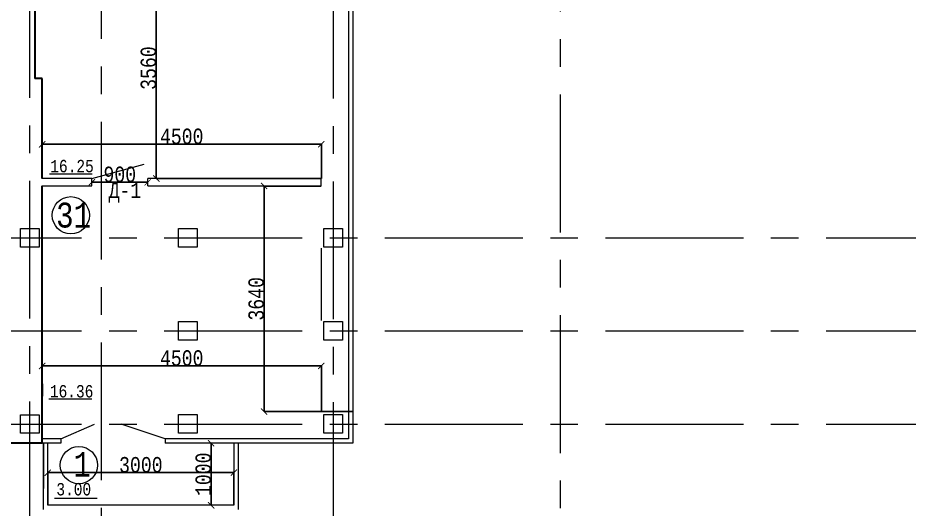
# Model space of a CAD drawing. Header units: millimetres. Extents: x -689206 to 4969298, y -1019800 to 703299.
# Drawn here: x 544764 to 559133, y -648166 to -640249 of the extents above; entities that cross this region are included whole.
import ezdxf

# ---------------------------------------------------------------- set-up
doc = ezdxf.new("R2010")
doc.units = ezdxf.units.MM
doc.linetypes.add('осеваяX2', pattern=[101.6, 63.5, -12.7, 12.7, -12.7])
for name, color, linetype, lineweight in [('БАЛКОН', 7, 'Continuous', 20), ('несущие', 7, 'Continuous', 30), ('ПЕРЕГОРОДКИ', 252, 'Continuous', 9), ('РАЗМЕРЫ', 7, 'Continuous', 9), ('стены', 7, 'Continuous', 20)]:
    doc.layers.add(name, color=color, linetype=linetype, lineweight=lineweight)
doc.layers.add('четотам', color=7, linetype='Continuous')
doc.styles.add('Аннотативный', font='isocteur.ttf', dxfattribs={"width": 0.7, "height": 250})
doc.dimstyles.new('Аннотативный', dxfattribs={"dimscale": 0, "dimtxt": 250, "dimasz": 100, "dimexe": 1.25, "dimexo": 0.625, "dimtad": 1, "dimdec": 0, "dimtxsty": 'Аннотативный', "dimblk": 'ARCHTICK', "dimcen": 2.5, "dimadec": 0, "dimazin": 0, "dimtfac": 1, "dimtdec": 0, "dimtmove": 0, "dimatfit": 3, "dimfxl": 1, "dimarcsym": 0})

# ---------------------------------------------------------------- blocks, each defined once
blk = doc.blocks.new('_ArchTick')
at = {"color": 0, "linetype": 'ByBlock', "const_width": 0.15}
blk.add_lwpolyline([(-0.5, -0.5), (0.5, 0.5)], dxfattribs=at)
blk = doc.blocks.new('*D4130')
at = {"layer": 'Defpoints', "color": 0, "lineweight": 9, "transparency": 16777216}
for p in [(549657, -639278), (546996, -642839), (549657, -642839)]:
    blk.add_point(p, dxfattribs=at)
at = {"layer": 'стены', "color": 0, "lineweight": -2, "transparency": 16777216}
for p, q in [((549656, -639278), (546995, -639278)), ((546996, -639278), (546996, -642839)), ((549656, -642839), (546995, -642839))]:
    blk.add_line(p, q, dxfattribs=at)
at = {"layer": 'стены', "color": 0, "lineweight": -2, "transparency": 16777216, "xscale": 100, "yscale": 100, "zscale": 100}
for p, rotation in [((546996, -639278), 90), ((546996, -642839), 270)]:
    blk.add_blockref('_ArchTick', p, dxfattribs=dict(at, rotation=rotation))
at = {"layer": 'стены', "color": 0, "lineweight": 5, "transparency": 16777216, "insert": (546871, -641059), "char_height": 250, "attachment_point": 5, "rotation": 90, "style": 'Аннотативный'}
blk.add_mtext('3560', dxfattribs=at)
blk = doc.blocks.new('*D4142')
at = {"layer": 'Defpoints', "color": 0, "lineweight": 9, "transparency": 16777216}
for p in [(545156, -642287), (545156, -642839), (549657, -642839)]:
    blk.add_point(p, dxfattribs=at)
at = {"layer": 'стены', "color": 0, "lineweight": -2, "transparency": 16777216}
for p, q in [((545156, -642838), (545156, -642285)), ((549657, -642287), (545156, -642287)), ((549657, -642838), (549657, -642285))]:
    blk.add_line(p, q, dxfattribs=at)
at = {"layer": 'стены', "color": 0, "lineweight": -2, "transparency": 16777216, "xscale": 100, "yscale": 100, "zscale": 100, "rotation": 180}
blk.add_blockref('_ArchTick', (545156, -642287), dxfattribs=at)
at = {"layer": 'стены', "color": 0, "lineweight": -2, "transparency": 16777216, "xscale": 100, "yscale": 100, "zscale": 100}
blk.add_blockref('_ArchTick', (549657, -642287), dxfattribs=at)
at = {"layer": 'стены', "color": 0, "lineweight": 5, "transparency": 16777216, "insert": (547406, -642161), "char_height": 250, "attachment_point": 5, "style": 'Аннотативный'}
blk.add_mtext('4500', dxfattribs=at)
blk = doc.blocks.new('*D4150')
at = {"layer": 'Defpoints', "color": 0, "lineweight": 9, "transparency": 16777216}
for p in [(545958, -642899), (546858, -642899), (546858, -642899)]:
    blk.add_point(p, dxfattribs=at)
at = {"layer": 'стены', "color": 0, "lineweight": -2, "transparency": 16777216}
for p, q in [((545958, -642898), (545958, -642898)), ((545958, -642899), (546858, -642899)), ((546858, -642898), (546858, -642898))]:
    blk.add_line(p, q, dxfattribs=at)
at = {"layer": 'стены', "color": 0, "lineweight": -2, "transparency": 16777216, "xscale": 100, "yscale": 100, "zscale": 100, "rotation": 180}
blk.add_blockref('_ArchTick', (545958, -642899), dxfattribs=at)
at = {"layer": 'стены', "color": 0, "lineweight": -2, "transparency": 16777216, "xscale": 100, "yscale": 100, "zscale": 100}
blk.add_blockref('_ArchTick', (546858, -642899), dxfattribs=at)
at = {"layer": 'стены', "color": 0, "lineweight": 5, "transparency": 16777216, "insert": (546408, -642773), "char_height": 250, "attachment_point": 5, "style": 'Аннотативный'}
blk.add_mtext('900', dxfattribs=at)
blk = doc.blocks.new('*D4178')
at = {"layer": 'Defpoints', "color": 0, "linetype": 'ByBlock', "lineweight": 9, "transparency": 16777216}
for p in [(547881, -647104), (547881, -647104), (547881, -648104)]:
    blk.add_point(p, dxfattribs=at)
at = {"layer": 'ПЕРЕГОРОДКИ', "color": 0, "linetype": 'ByBlock', "lineweight": -2, "transparency": 16777216}
for p, q in [((547881, -647104), (547882, -647104)), ((547881, -648104), (547881, -647104)), ((547881, -648104), (547882, -648104))]:
    blk.add_line(p, q, dxfattribs=at)
at = {"layer": 'ПЕРЕГОРОДКИ', "color": 0, "linetype": 'ByBlock', "lineweight": -2, "transparency": 16777216, "xscale": 100, "yscale": 100, "zscale": 100}
for p, rotation in [((547881, -647104), 90), ((547881, -648104), 270)]:
    blk.add_blockref('_ArchTick', p, dxfattribs=dict(at, rotation=rotation))
at = {"layer": 'ПЕРЕГОРОДКИ', "color": 0, "linetype": 'ByBlock', "lineweight": 5, "transparency": 16777216, "insert": (547755, -647604), "char_height": 250, "attachment_point": 5, "rotation": 90, "style": 'Аннотативный'}
blk.add_mtext('1000', dxfattribs=at)
blk = doc.blocks.new('*D4170')
at = {"layer": 'Defpoints', "color": 0, "linetype": 'ByBlock', "lineweight": 9, "transparency": 16777216}
for p in [(545247, -647578), (545247, -648104), (548247, -648104)]:
    blk.add_point(p, dxfattribs=at)
at = {"layer": 'ПЕРЕГОРОДКИ', "color": 0, "linetype": 'ByBlock', "lineweight": -2, "transparency": 16777216}
for p, q in [((545247, -648104), (545247, -647577)), ((548247, -647578), (545247, -647578)), ((548247, -648104), (548247, -647577))]:
    blk.add_line(p, q, dxfattribs=at)
at = {"layer": 'ПЕРЕГОРОДКИ', "color": 0, "linetype": 'ByBlock', "lineweight": -2, "transparency": 16777216, "xscale": 100, "yscale": 100, "zscale": 100, "rotation": 180}
blk.add_blockref('_ArchTick', (545247, -647578), dxfattribs=at)
at = {"layer": 'ПЕРЕГОРОДКИ', "color": 0, "linetype": 'ByBlock', "lineweight": -2, "transparency": 16777216, "xscale": 100, "yscale": 100, "zscale": 100}
blk.add_blockref('_ArchTick', (548247, -647578), dxfattribs=at)
at = {"layer": 'ПЕРЕГОРОДКИ', "color": 0, "linetype": 'ByBlock', "lineweight": 5, "transparency": 16777216, "insert": (546747, -647453), "char_height": 250, "attachment_point": 5, "style": 'Аннотативный'}
blk.add_mtext('3000', dxfattribs=at)
blk = doc.blocks.new('*D4027')
at = {"layer": 'Defpoints', "color": 0, "linetype": 'ByBlock', "lineweight": 9, "transparency": 16777216}
for p in [(548734, -642959), (549657, -642959), (550167, -646594)]:
    blk.add_point(p, dxfattribs=at)
at = {"layer": 'РАЗМЕРЫ', "color": 0, "linetype": 'ByBlock', "lineweight": -2, "transparency": 16777216}
for p, q in [((549656, -642959), (548733, -642959)), ((548734, -646594), (548734, -642959)), ((550166, -646594), (548733, -646594))]:
    blk.add_line(p, q, dxfattribs=at)
at = {"layer": 'РАЗМЕРЫ', "color": 0, "linetype": 'ByBlock', "lineweight": -2, "transparency": 16777216, "xscale": 100, "yscale": 100, "zscale": 100}
for p, rotation in [((548734, -642959), 90), ((548734, -646594), 270)]:
    blk.add_blockref('_ArchTick', p, dxfattribs=dict(at, rotation=rotation))
at = {"layer": 'РАЗМЕРЫ', "color": 0, "linetype": 'ByBlock', "lineweight": 5, "transparency": 16777216, "insert": (548608, -644777), "char_height": 250, "attachment_point": 5, "rotation": 90, "style": 'Аннотативный'}
blk.add_mtext('3640', dxfattribs=at)
blk = doc.blocks.new('*D4028')
at = {"layer": 'Defpoints', "color": 0, "linetype": 'ByBlock', "lineweight": 9, "transparency": 16777216}
for p in [(545156, -645859), (549657, -646594), (545156, -647104)]:
    blk.add_point(p, dxfattribs=at)
at = {"layer": 'РАЗМЕРЫ', "color": 0, "linetype": 'ByBlock', "lineweight": -2, "transparency": 16777216}
for p, q in [((545156, -647104), (545156, -645857)), ((549657, -645859), (545156, -645859)), ((549657, -646594), (549657, -645857))]:
    blk.add_line(p, q, dxfattribs=at)
at = {"layer": 'РАЗМЕРЫ', "color": 0, "linetype": 'ByBlock', "lineweight": -2, "transparency": 16777216, "xscale": 100, "yscale": 100, "zscale": 100, "rotation": 180}
blk.add_blockref('_ArchTick', (545156, -645859), dxfattribs=at)
at = {"layer": 'РАЗМЕРЫ', "color": 0, "linetype": 'ByBlock', "lineweight": -2, "transparency": 16777216, "xscale": 100, "yscale": 100, "zscale": 100}
blk.add_blockref('_ArchTick', (549657, -645859), dxfattribs=at)
at = {"layer": 'РАЗМЕРЫ', "color": 0, "linetype": 'ByBlock', "lineweight": 5, "transparency": 16777216, "insert": (547406, -645733), "char_height": 250, "attachment_point": 5, "style": 'Аннотативный'}
blk.add_mtext('4500', dxfattribs=at)

msp = doc.modelspace()

# ---------------------------------------------------------------- linework, layer by layer
at = {"layer": 'БАЛКОН', "lineweight": 9}
for p, q in [((545176.8, -648174.3), (545176.8, -647104.3)), ((545246.8, -648104.3), (545246.8, -647104.3)), ((548246.8, -647104.3), (548246.8, -648104.3)), ((548316.8, -647104.3), (548316.8, -648174.3)), ((548246.8, -648104.3), (545246.8, -648104.3))]:
    msp.add_line(p, q, dxfattribs=at)
at = {"layer": 'несущие', "color": 18, "linetype": 'ByBlock', "lineweight": 9, "true_color": 0x000000}
for p, q in [((549656.5, -643958.5), (549656.5, -645128.5)), ((550166.5, -644018.5), (550166.5, -645068.5))]:
    msp.add_line(p, q, dxfattribs=at)
at = {"layer": 'несущие', "color": 0}
msp.add_line((545156.5, -646146.8), (545156.5, -646346.8), dxfattribs=at)
at = {"layer": 'ПЕРЕГОРОДКИ', "color": 18, "linetype": 'ByBlock', "lineweight": 13, "true_color": 0x000000}
msp.add_line((545176.8, -647104.3), (545176.8, -647831.2), dxfattribs=at)
at = {"layer": 'РАЗМЕРЫ', "linetype": 'осеваяX2', "lineweight": 5, "ltscale": 35}
for p, q in [((544956.5, -655764.7), (544956.5, -605923.3)), ((546106.2, -620587.2), (546106.2, -655764.7))]:
    msp.add_line(p, q, dxfattribs=at)
at = {"layer": 'РАЗМЕРЫ', "lineweight": 5}
for p, q in [((545272.9, -642762.1), (545962.1, -642762.1)), ((545266.6, -646390.4), (545955.9, -646390.4))]:
    msp.add_line(p, q, dxfattribs=at)
at = {"layer": 'РАЗМЕРЫ', "lineweight": 9, "ltscale": 35}
for p, q in [((549656.5, -642958.8), (549656.5, -642838.8)), ((545457.2, -647034.3), (546000.3, -646794.3)), ((547137.2, -647034.3), (546429.6, -646794.3)), ((545457.2, -647034.3), (545457.2, -647104.3)), ((547137.2, -647034.3), (547137.2, -647104.3))]:
    msp.add_line(p, q, dxfattribs=at)
at = {"layer": 'РАЗМЕРЫ'}
msp.add_line((545355.9, -647987.7), (546045.1, -647987.7), dxfattribs=at)
at = {"layer": 'стены', "linetype": 'осеваяX2', "lineweight": 5, "ltscale": 35}
for p, q in [((553506.4, -605923.3), (553506.4, -655764.7)), ((549846.5, -607324.9), (549846.5, -655764.7)), ((504453.7, -643794.3), (571506.4, -643794.3)), ((504453.7, -645294.3), (571506.4, -645294.3)), ((504453.7, -646794.3), (571506.4, -646794.3))]:
    msp.add_line(p, q, dxfattribs=at)
at = {"layer": 'стены'}
for p, q in [((550096.5, -639158.3), (550096.5, -647034.3)), ((550166.5, -639158.3), (550166.5, -647104.3))]:
    msp.add_line(p, q, dxfattribs=at)
at = {"layer": 'стены', "lineweight": 30}
for p, q in [((545036.5, -639544.3), (545036.5, -641224.3)), ((545156.5, -641224.3), (545036.5, -641224.3)), ((545156.5, -641734.3), (545156.5, -641224.3)), ((545156.5, -642838.8), (545156.5, -641734.3)), ((545156.5, -647104.3), (545156.5, -642958.8)), ((545156.5, -647104.3), (544646.5, -647104.3))]:
    msp.add_line(p, q, dxfattribs=at)
at = {"layer": 'стены', "lineweight": 9}
for p, q in [((545958.5, -642838.8), (546803, -642606.5)), ((545457.2, -647034.3), (545156.5, -647034.3)), ((550096.5, -647034.3), (547137.2, -647034.3)), ((545457.2, -647104.3), (545156.5, -647104.3)), ((550166.5, -647104.3), (547137.2, -647104.3))]:
    msp.add_line(p, q, dxfattribs=at)
at = {"layer": 'стены', "lineweight": 13}
for p, q in [((545958.5, -642838.8), (545156.5, -642838.8)), ((545958.5, -642958.8), (545958.5, -642838.8)), ((549656.5, -642838.8), (546858.5, -642838.8)), ((546858.5, -642958.8), (546858.5, -642838.8)), ((545156.5, -642958.8), (545958.5, -642958.8)), ((546858.5, -642958.8), (549656.5, -642958.8))]:
    msp.add_line(p, q, dxfattribs=at)
at = {"layer": 'стены'}
for points in [[(544806.5, -643642.3), (545106.5, -643642.3), (545106.5, -643942.3), (544806.5, -643942.3)], [(547356.4, -643644.3), (547656.4, -643644.3), (547656.4, -643944.3), (547356.4, -643944.3)], [(549696.5, -643642.3), (549996.5, -643642.3), (549996.5, -643942.3), (549696.5, -643942.3)], [(547356.4, -645144.3), (547656.4, -645144.3), (547656.4, -645444.3), (547356.4, -645444.3)], [(549696.5, -645142.3), (549996.5, -645142.3), (549996.5, -645442.3), (549696.5, -645442.3)], [(544806.5, -646644.3), (545106.5, -646644.3), (545106.5, -646944.3), (544806.5, -646944.3)], [(547356.4, -646642.3), (547656.4, -646642.3), (547656.4, -646942.3), (547356.4, -646942.3)], [(549696.5, -646642.3), (549996.5, -646642.3), (549996.5, -646942.3), (549696.5, -646942.3)]]:
    msp.add_lwpolyline(points, close=True, dxfattribs=at)
at = {"layer": 'четотам', "lineweight": 13}
for centre in [(545618.4, -643430.4), (545748.4, -647456.5)]:
    msp.add_circle(centre, 300, dxfattribs=at)

# ---------------------------------------------------------------- texts
at = {"layer": 'РАЗМЕРЫ', "lineweight": 5, "char_height": 200, "width": 656.117, "attachment_point": 1, "style": 'Аннотативный'}
for s, insert in [('16.25', (545287, -642538.1)), ('16.36', (545280.8, -646166.4))]:
    msp.add_mtext(s, dxfattribs=dict(at, insert=insert))
at = {"layer": 'РАЗМЕРЫ', "lineweight": 20, "ltscale": 150, "insert": (546228.4, -642902.8), "char_height": 250, "width": 922.913, "attachment_point": 1, "style": 'Аннотативный'}
msp.add_mtext('Д-1', dxfattribs=at)
at = {"layer": 'РАЗМЕРЫ', "lineweight": 13, "ltscale": 150, "char_height": 401.1, "width": 1460, "attachment_point": 1, "style": 'Аннотативный'}
for s, insert in [('31', (545381.2, -643227.3)), ('1', (545660.4, -647242.8))]:
    msp.add_mtext(s, dxfattribs=dict(at, insert=insert))
at = {"layer": 'РАЗМЕРЫ', "insert": (545385.1, -647744.8), "char_height": 200, "width": 656.117, "attachment_point": 1, "style": 'Аннотативный'}
msp.add_mtext('3.00', dxfattribs=at)

# ---------------------------------------------------------------- dimensions: what is measured, and where the dimension line sits
at = {"layer": 'ПЕРЕГОРОДКИ', "color": 18, "linetype": 'ByBlock', "lineweight": 5, "true_color": 0x000000}
dim = msp.add_linear_dim(base=(547880.8, -647104.3), p1=(547880.8, -648104.3), p2=(547880.8, -647104.3), angle=90, dimstyle='Аннотативный', dxfattribs=at)
dim.commit()
dim.dimension.update_dxf_attribs({"geometry": '*D4178', "text_midpoint": (547755.2, -647604.3)})
dim = msp.add_linear_dim(base=(545246.8, -647578.4), p1=(548246.8, -648104.3), p2=(545246.8, -648104.3), dimstyle='Аннотативный', dxfattribs=at)
dim.commit()
dim.dimension.update_dxf_attribs({"geometry": '*D4170', "text_midpoint": (546746.8, -647452.8)})
at = {"layer": 'РАЗМЕРЫ', "linetype": 'ByBlock', "lineweight": 5}
dim = msp.add_linear_dim(base=(548734.1, -642958.8), p1=(550166.5, -646594.3), p2=(549656.5, -642958.8), angle=90, text='3640', dimstyle='Аннотативный', dxfattribs=at)
dim.commit()
dim.dimension.update_dxf_attribs({"geometry": '*D4027', "text_midpoint": (548608.5, -644776.5)})
dim = msp.add_linear_dim(base=(545156.5, -645858.7), p1=(549656.5, -646594.3), p2=(545156.5, -647104.3), dimstyle='Аннотативный', dxfattribs=at)
dim.commit()
dim.dimension.update_dxf_attribs({"geometry": '*D4028', "text_midpoint": (547406.5, -645733.1)})
at = {"layer": 'стены', "lineweight": 5}
for p1, p2, distance, picture, middle in [((549656.5199, -639278.2948), (549656.5199, -642838.7575), -2660.1166, '*D4130', (546870.7784, -641058.5262)), ((549656.5, -642838.8), (545156.5, -642838.8), -552.2, '*D4142', (547406.5, -642160.9)), ((545958.5, -642898.8), (546858.5, -642898.8), 0, '*D4150', (546408.5, -642773.1))]:
    dim = msp.add_aligned_dim(p1=p1, p2=p2, distance=distance, dimstyle='Аннотативный', dxfattribs=at)
    dim.commit()
    dim.dimension.update_dxf_attribs({"geometry": picture, "text_midpoint": middle})

doc.saveas('drawing.dxf')
